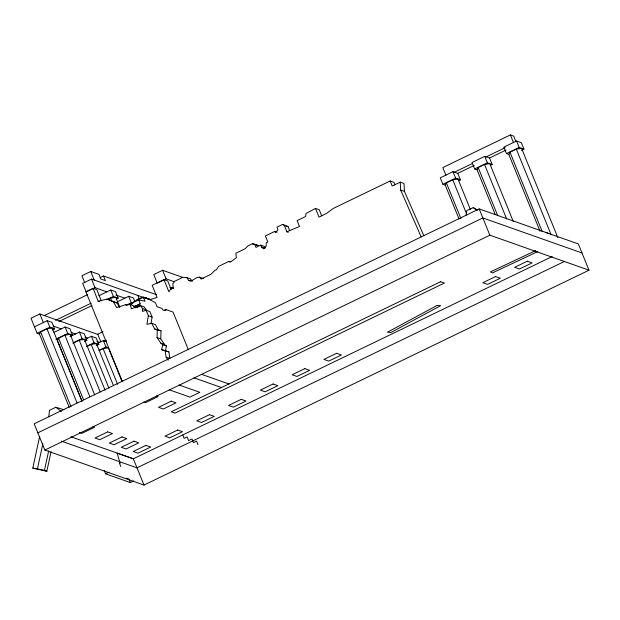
<?xml version="1.0" encoding="UTF-8"?>
<svg xmlns="http://www.w3.org/2000/svg" width="620" height="620" viewBox="0 0 620 620"><rect width="100%" height="100%" fill="white"/><g stroke="black" fill="none" stroke-linecap="round" stroke-linejoin="round"><path stroke-width="0.93" d="M162.812 344.798L161.572 349.665L165.137 350.525L166.129 357.205L169.857 358.523L168.865 351.842L165.3 350.982L166.54 346.115L162.812 344.798L160.789 343.1L157.038 337.551L157.279 329.445L154.737 329.057L151.699 323.307L146.909 324.322L148.374 315.758L146.15 310.279L142.368 311.411L142.647 308.636L140.391 305.559L131.293 308.806L130.448 304.676L125.534 304.753L116.599 307.559L113.367 301.692L106.958 299.103L98.162 301.227L93.124 288.331L85.916 291.811L122.318 381.463M166.54 346.115L164.517 344.418L160.766 338.869L161.006 330.755L157.279 329.445M48.771 416.671L49.507 410.347L55.808 407.255L63.86 409.719M466.155 215.094L466.759 210.606L473.293 207.615L477.423 210.072M150.962 323.741L152.101 317.076L149.877 311.596L146.15 310.279M51.057 451.763L46.826 471.278L32.798 468.115L39.649 436.519M32.798 468.115L37.425 468.852L42.865 443.765M46.826 471.278L44.439 470.433L48.67 450.918M69.207 407.317L39.502 334.149L40.61 331.886L46.965 328.817L52.212 328.011L81.925 401.179M94.767 395.01L70.13 334.335L64.883 335.141L58.528 338.21L57.42 340.473L82.057 401.148M459.056 219.054L445.284 185.148L446.4 182.885L452.755 179.816L458.002 179.01L470.317 209.343M495.186 214.412L477.075 169.803L478.183 167.532L484.538 164.463L489.785 163.657L513.337 221.658M540.02 231.19L508.857 154.45L509.966 152.187L516.328 149.118L521.575 148.312L557.806 237.537M137.725 307.435L138.128 306.668L135.648 307.861M173.414 288.137L171.911 287.603L168.88 291.749L163.967 279.643L152.171 285.339L157.085 297.445L150.18 299.561L144.545 297.399L141.864 297.437L136.454 300.049M321.703 215.83L319.238 209.762L315.471 208.429L305.908 213.582L305.675 216.488L297.112 220.627L299.499 226.517L286.812 231.787L284.371 225.37L282.588 224.424L276.954 227.145L278.047 229.834L275.388 232.671L274.862 231.369L265.376 235.949L267.84 242.017L266.321 242.753L266.058 246.373L263.57 248.86L261.431 246.869L260.718 245.125L255.975 247.419L254.665 244.195L252.356 243.769L247.884 245.923L245.094 248.76L235.848 253.231L236.36 257.664L230.965 261.733L228.641 261.501L218.659 266.321L216.481 269.646L214.722 270.49L210.947 274.265L201.097 279.023L199.438 277.171L196.966 277.489L191.417 280.93L188.759 280.527L186.767 277.589L182.784 277.341L174.685 281.255L172.779 283.875L173.305 288.463L171.911 287.603M100.293 277.535L103.509 275.985L105.392 280.612L100.828 279L98.952 274.373L90.768 271.483L81.91 275.76L84.692 282.612M150.195 299.801L91.52 279.085L82.662 283.363L86.141 291.927M97.906 334.482L39.858 313.983L31 318.262L37.107 333.304L39.502 334.149M86.947 291.54L94.999 287.649L106.904 291.857M44.206 315.588L87.746 294.562M34.48 326.825L47.19 320.687L51.972 322.377L54.599 328.856L52.057 330.08M98.851 295.74L110.763 289.99L115.545 291.679L118.172 298.158L116.475 298.979M55.521 320.37L91.225 303.126M182.644 277.349L162.611 270.281L153.76 274.559L157.232 283.123L166.09 278.845L174.282 281.736M58.846 321.54L91.938 305.567M37.107 333.304L49.825 327.166L54.599 328.856M106.617 299.747L113.398 296.469L118.172 298.158M107.361 299.654L110.538 298.119L115.785 297.313L119.769 307.132M54.01 332.374L65.108 327.011L69.89 328.701L72.517 335.18L69.975 336.412M117.575 301.676L128.681 296.321L133.463 298.003L134.773 301.243M55.877 339.225L67.743 333.49L72.517 335.18M126.224 305.257L131.316 302.8L132.905 303.358M133.463 301.948L143.383 297.166L148.963 299.135L155.473 302.723L157.085 306.706L161.905 308.411L163.269 310.287L166.276 309.698L173.081 312.1L188.348 349.696M128.89 304.614L138.803 299.824L145.034 301.235L143.383 297.166M394.932 184.838L393.917 182.319L390.151 180.986L333.204 208.483L326.515 213.466L318.998 217.101L315.471 208.429M70.757 336.272L79.445 332.072L84.227 333.762L86.854 340.24L84.312 341.473M133.742 306.714L140.205 303.924L138.803 299.824M134.416 306.714L140.205 303.924M423.762 235.53L404.434 191.394L404 183.466L400.233 182.141L392.189 186.023L390.151 180.986M72.749 343.054L82.08 338.551L86.854 340.24M73.656 342.891L79.221 340.202L84.467 339.396L105.121 390.259M85.924 338.931L91.388 336.296L96.17 337.978L98.797 344.457L96.255 345.689M102.951 331.661L97.72 334.188L100.851 341.899M515.793 141.251L513.709 136.113L510.376 134.935L442.812 167.563L445.943 175.274M86.397 346.456L94.023 342.775L98.797 344.457M87.188 346.34L91.163 344.418L96.41 343.62L113.437 385.555M164.618 310.496L166.276 309.698M97.867 343.147L103.339 340.512L106.524 341.635M474.23 165.416L457.762 173.368L452.98 171.686L440.27 177.824L442.897 184.303L445.284 185.148M506.013 150.071L489.544 158.023L484.762 156.333L472.053 162.479L474.68 168.958L477.075 169.803M521.42 150.381L523.962 149.157L521.327 142.678L516.553 140.988L503.835 147.126L506.47 153.605L508.857 154.45M103.811 341.488L106.431 340.233M454.429 172.197L472.471 163.486M486.219 156.845L505.223 147.668M99.184 350.261L105.966 346.991L108.361 347.836L122.125 381.742M442.897 184.303L455.615 178.165L460.389 179.854L457.762 173.368M474.68 168.958L487.397 162.82L492.179 164.501L489.544 158.023M506.47 153.605L519.18 147.467L523.962 149.157M99.138 350.556L103.106 348.642L108.361 347.836M458.692 180.668L460.389 179.854M490.482 165.323L492.179 164.501M479.19 208.924L34.185 423.801L44.849 450.058L144.003 485.065L589 270.196L578.336 243.939L479.19 208.924L489.854 235.189L589 270.196M37.851 432.822L482.856 217.953L582.002 252.96M44.849 450.058L489.854 235.189M552.211 256.548L133.346 458.8L117.102 453.073L120.125 463.287L119.373 463.024L120.768 466.472M104.175 470.363L105.578 473.812L108.95 472.177M564.587 261.377L137.005 467.837L61.504 441.177M105.578 473.812L130.355 482.561L133.734 480.934M535.603 250.635L490.381 271.909L492.512 272.87L537.734 251.604M128.456 304.443L131.952 303.909M201.554 278.713L203.205 278.504L199.438 277.171M159.309 330.499L161.006 330.755M256.122 245.094L258.431 245.528L254.665 244.195M37.425 468.852L44.439 470.433M400.233 182.141L400.667 190.069L404.434 191.394M282.588 224.424L288.137 226.703L289.664 230.71M284.371 225.37L288.137 226.703M286.812 231.787L288.315 232.322M274.862 231.369L277.117 232.167M260.718 245.125L264.484 246.45L265.197 248.202L261.431 246.869M252.356 243.769L254.619 244.567M228.641 261.501L230.152 262.035M186.767 277.589L190.534 278.923L192.03 281.124M190.836 280.248L192.657 280.891M188.759 280.527L190.27 281.054M163.967 279.643L167.725 280.976L171.236 289.625M169.981 287.618L171.802 288.261M103.509 275.985L156.325 294.632M144.545 297.399L150.73 299.654M141.864 297.437L143.367 297.972M115.862 295.019L124.822 298.181M93.124 288.331L96.844 289.649L101.215 300.747M140.391 305.559L144.119 306.877L146.374 309.954L142.647 308.636M130.448 304.676L134.176 305.993L134.517 307.644M125.534 304.753L127.023 305.28M106.958 299.103L117.095 303.01L119.404 307.202M113.367 301.692L117.095 303.01M148.374 315.758L152.101 317.076M98.162 301.227L99.657 301.754M151.699 323.307L155.426 324.624L158.464 330.375M154.737 329.057L157.713 330.111M157.038 337.551L160.766 338.869M160.789 343.1L164.517 344.418M165.137 350.525L168.865 351.842M161.572 349.665L164.556 350.719M201.422 374.279L228.873 383.974M53.188 326.027L61.256 328.879M71.106 332.359L75.586 333.94M84.971 337.249L87.536 338.156M96.922 341.465L99.479 342.372M194.029 377.844L221.487 387.539M179.157 385.02L199.818 392.313L189.906 397.102L169.244 389.81M156.527 395.978L158.123 396.544L145.406 402.682L143.817 402.117M92.961 426.676L94.55 427.234L81.84 433.38L79.445 432.535M70.897 436.759L133.339 458.808L144.003 485.065M126.302 478.175L128.96 479.113M545.763 232.306L547.902 233.275M473.293 207.615L476.772 210.234M55.808 407.255L61.272 411.401M166.129 357.205L168.206 360.251M400.667 190.069L421.158 236.848M516.553 140.988L519.18 147.467M516.328 149.118L551.11 234.771M510.376 134.935L513.507 142.647M509.966 152.187L542.213 231.601M484.762 156.333L487.397 162.82M484.538 164.463L506.641 218.891M478.183 167.532L497.744 215.713M452.98 171.686L455.615 178.165M452.755 179.816L466.519 213.722M446.4 182.885L460.893 218.573M162.611 270.281L166.09 278.845M137.803 295.43L139.182 298.825M197.927 444.54L196.525 441.091L193.432 442.587L191.975 438.991L188.627 440.603L187.124 436.899L184.132 438.34L182.761 434.961M138.702 304.319L139.601 306.551M128.681 296.321L131.316 302.8M110.763 289.99L113.398 296.469M110.538 298.119L111.623 300.793M90.768 271.483L94.248 280.046M91.52 279.085L94.999 287.649M103.339 340.512L105.966 346.991M103.106 348.642L117.599 384.33M91.388 336.296L94.023 342.775M91.163 344.418L108.918 388.143M79.445 332.072L82.08 338.551M79.221 340.202L100.231 391.956M129.309 479.973L130.355 482.561M65.108 327.011L67.743 333.49M64.883 335.141L89.885 396.707M58.528 338.21L83.529 399.776M47.19 320.687L49.825 327.166M46.965 328.817L77.035 402.876M39.858 313.983L43.338 322.547M40.61 331.886L71.044 406.836M437.239 305.373L387.485 332.188L390.887 332.514L440.642 305.691L437.239 305.373M107.694 431.877L94.976 438.014L99.758 439.704L112.468 433.566L107.694 431.877M171.26 401.179L158.55 407.325L163.324 409.006L176.041 402.868L171.26 401.179M440.665 281.713L171.283 411.781L175.042 413.114L444.432 283.038L440.665 281.713M122.024 436.937L109.314 443.075L114.088 444.765L126.806 438.627L122.024 436.937M133.974 441.153L121.257 447.299L126.038 448.981L138.748 442.843L133.974 441.153M145.917 445.377L133.207 451.515L137.981 453.197L150.699 447.059L145.917 445.377M177.708 430.024L164.99 436.162L169.772 437.852L182.482 431.714L177.708 430.024M209.49 414.679L196.773 420.817L201.554 422.507L214.264 416.369L209.49 414.679M241.273 399.334L228.563 405.472L233.337 407.154L246.055 401.016L241.273 399.334M273.063 383.981L260.346 390.12L265.127 391.809L277.838 385.671L273.063 383.981M304.846 368.637L292.136 374.774L296.91 376.464L309.628 370.326L304.846 368.637M336.629 353.284L323.919 359.429L328.693 361.111L341.411 354.973L336.629 353.284M495.558 276.551L482.848 282.689L487.622 284.371L500.34 278.233L495.558 276.551M527.349 261.198L514.631 267.336L519.413 269.026L532.123 262.888L527.349 261.198"/></g></svg>
